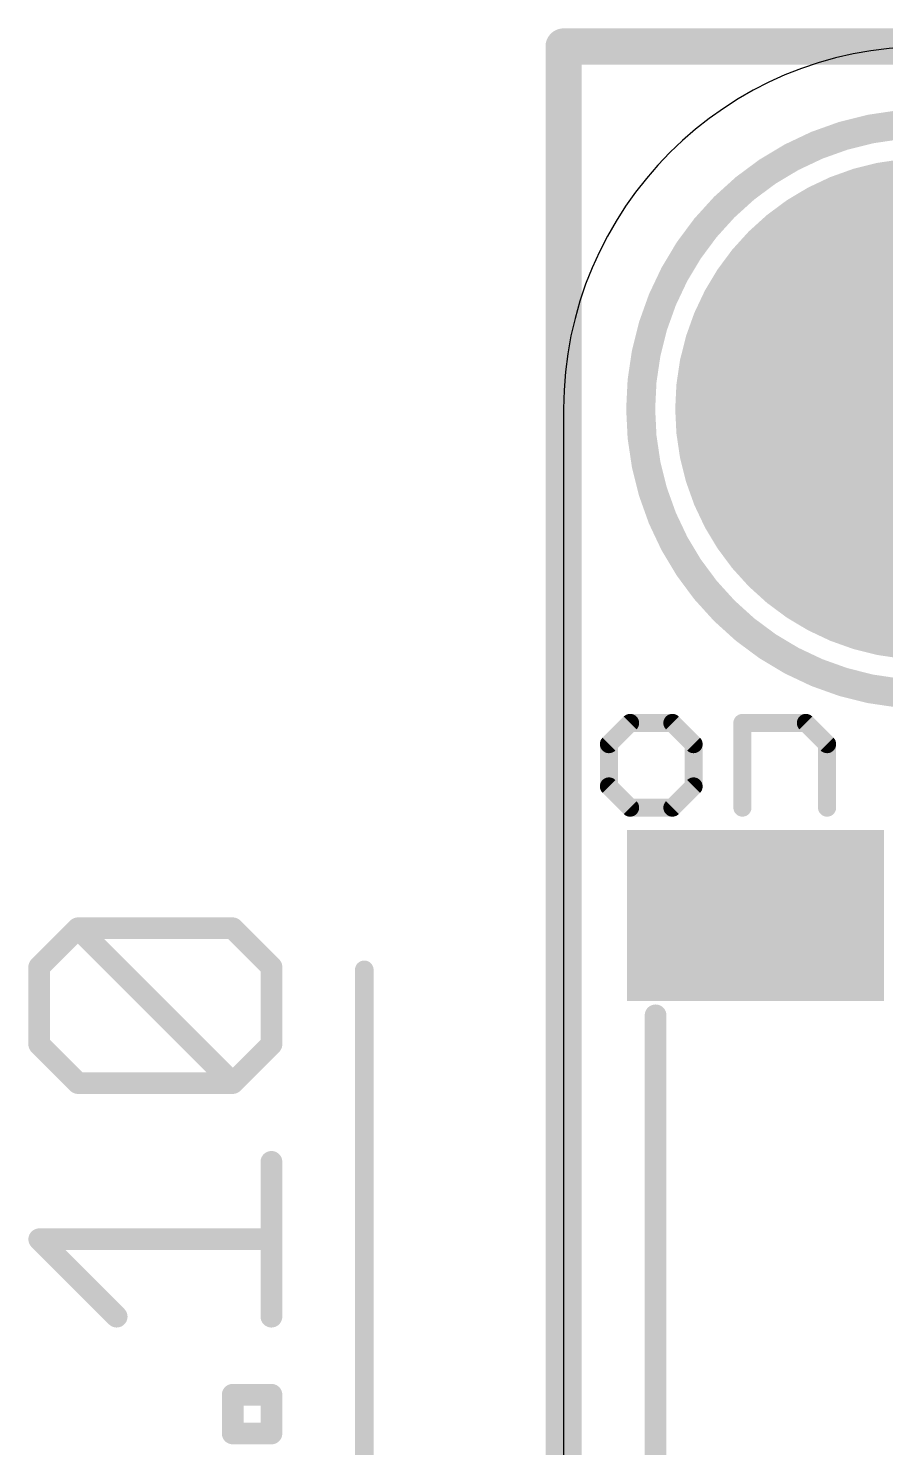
# Model space of a CAD drawing. Extents: x -3.8 to 34.1, y -8.2 to 17.9.
# Drawn here: x -3.75 to 2.26, y 7.96 to 17.91 of the extents above; entities that cross this region are included whole.
import ezdxf

# ---------------------------------------------------------------- set-up
doc = ezdxf.new("R2010")
doc.units = 0
for name, color, linetype in [('1', 12, 'CONTINUOUS'), ('16', 132, 'CONTINUOUS'), ('17', 110, 'CONTINUOUS'), ('20', 53, 'CONTINUOUS'), ('21', 53, 'CONTINUOUS'), ('47', 253, 'CONTINUOUS')]:
    doc.layers.add(name, color=color, linetype=linetype)

# ---------------------------------------------------------------- blocks, each defined once
blk = doc.blocks.new('RECT')
blk.add_solid([(-0.5, -0.5), (0.5, -0.5), (-0.5, 0.5), (0.5, 0.5)])
blk = doc.blocks.new('ROUNDP')
at = {"const_width": 0.5}
blk.add_lwpolyline([(0, -0.25, 1), (0, 0.25, 1), (0, -0.25)], format="xyb", dxfattribs=at)

msp = doc.modelspace()

# ---------------------------------------------------------------- linework, layer by layer
at = {"layer": '1', "const_width": 0.254}
for points in [[(0, 17.78), (25.4, 17.78)], [(0, 0), (0, 17.78)]]:
    msp.add_lwpolyline(points, dxfattribs=at)
at = {"layer": '1', "const_width": 0.127}
for points in [[(0, 17.8435, 1), (0, 17.7165)], [(0.0635, 17.78, 1), (-0.0635, 17.78)]]:
    msp.add_lwpolyline(points, format="xyb", dxfattribs=at)
at = {"layer": '16', "const_width": 0.254}
for points in [[(0, 17.78), (25.4, 17.78)], [(0, 0), (0, 17.78)]]:
    msp.add_lwpolyline(points, dxfattribs=at)
at = {"layer": '16', "const_width": 0.127}
for points in [[(0, 17.8435, 1), (0, 17.7165)], [(0.0635, 17.78, 1), (-0.0635, 17.78)]]:
    msp.add_lwpolyline(points, format="xyb", dxfattribs=at)
at = {"layer": '20'}
msp.add_line((0, 15.24), (0, 2.54), dxfattribs=at)
msp.add_arc((2.54, 15.24), 2.54, 90, 180, dxfattribs=at)
at = {"layer": '21'}
for points, const_width in [([(2.54, 13.24, 1), (2.54, 17.24, 1), (2.54, 13.24)], 0.2032), ([(0.4658, 13.0709, 1), (0.4658, 13.0074)], 0.0635), ([(0.4882, 13.0167, 1), (0.4433, 13.0616)], 0.0635), ([(0.7848, 13.0616, 1), (0.7399, 13.0167)], 0.0635), ([(0.7624, 13.0074, 1), (0.7624, 13.0709)], 0.0635), ([(1.253, 13.0709, 1), (1.253, 13.0074)], 0.0635), ([(1.2848, 13.0392, 1), (1.2213, 13.0392)], 0.0635), ([(1.7203, 13.0616, 1), (1.6754, 13.0167)], 0.0635), ([(1.6979, 13.0074, 1), (1.6979, 13.0709)], 0.0635), ([(0.3493, 12.8909, 1), (0.2858, 12.8909)], 0.0635), ([(0.295, 12.9133, 1), (0.34, 12.8684)], 0.0635), ([(0.9424, 12.8909, 1), (0.8789, 12.8909)], 0.0635), ([(0.8882, 12.8684, 1), (0.9331, 12.9133)], 0.0635), ([(1.8779, 12.8909, 1), (1.8144, 12.8909)], 0.0635), ([(1.8237, 12.8684, 1), (1.8686, 12.9133)], 0.0635), ([(0.34, 12.6167, 1), (0.295, 12.5718)], 0.0635), ([(0.9331, 12.5718, 1), (0.8882, 12.6167)], 0.0635), ([(0.2858, 12.5943, 1), (0.3493, 12.5943)], 0.0635), ([(0.8789, 12.5943, 1), (0.9424, 12.5943)], 0.0635), ([(0.4658, 12.4778, 1), (0.4658, 12.4142)], 0.0635), ([(0.4433, 12.4235, 1), (0.4882, 12.4685)], 0.0635), ([(0.7399, 12.4685, 1), (0.7848, 12.4235)], 0.0635), ([(0.7624, 12.4142, 1), (0.7624, 12.4778)], 0.0635), ([(1.2213, 12.446, 1), (1.2848, 12.446)], 0.0635), ([(1.8144, 12.446, 1), (1.8779, 12.446)], 0.0635), ([(0.6826, 10.99, 1), (0.6064, 10.99)], 0.0762)]:
    msp.add_lwpolyline(points, format="xyb", dxfattribs=dict(at, const_width=const_width))
for points, const_width in [([(0.4658, 13.0392), (0.3175, 12.8909)], 0.127), ([(0.7624, 13.0392), (0.4658, 13.0392)], 0.127), ([(0.9107, 12.8909), (0.7624, 13.0392)], 0.127), ([(1.253, 12.446), (1.253, 13.0392)], 0.127), ([(1.253, 13.0392), (1.6979, 13.0392)], 0.127), ([(1.6979, 13.0392), (1.8462, 12.8909)], 0.127), ([(0.3175, 12.8909), (0.3175, 12.5943)], 0.127), ([(0.9107, 12.5943), (0.9107, 12.8909)], 0.127), ([(1.8462, 12.8909), (1.8462, 12.446)], 0.127), ([(0.3175, 12.5943), (0.4658, 12.446)], 0.127), ([(0.7624, 12.446), (0.9107, 12.5943)], 0.127), ([(0.4658, 12.446), (0.7624, 12.446)], 0.127), ([(0.6445, 10.99), (0.6445, 6.79)], 0.1524)]:
    msp.add_lwpolyline(points, dxfattribs=dict(at, const_width=const_width))
at = {"layer": '47'}
for points, const_width in [([(-3.6747, 11.3291), (-3.4035, 11.6003)], 0.1524), ([(-3.4035, 11.6003), (-2.3189, 11.6003)], 0.1524), ([(-2.3189, 10.5156), (-3.4035, 11.6003)], 0.1524), ([(-2.3189, 11.6003), (-2.0477, 11.3291)], 0.1524), ([(-3.6747, 10.7868), (-3.6747, 11.3291)], 0.1524), ([(-2.0477, 11.3291), (-2.0477, 10.7868)], 0.1524), ([(-1.397, 3.8115), (-1.397, 11.3093)], 0.13), ([(-3.4035, 10.5156), (-3.6747, 10.7868)], 0.1524), ([(-2.0477, 10.7868), (-2.3189, 10.5156)], 0.1524), ([(-2.3189, 10.5156), (-3.4035, 10.5156)], 0.1524), ([(-2.0477, 8.8784), (-2.0477, 9.9631)], 0.1524), ([(-3.1324, 8.8784), (-3.6747, 9.4208)], 0.1524), ([(-3.6747, 9.4208), (-2.0477, 9.4208)], 0.1524), ([(-2.3189, 8.0599), (-2.3189, 8.331)], 0.1524), ([(-2.3189, 8.331), (-2.0477, 8.331)], 0.1524), ([(-2.0477, 8.331), (-2.0477, 8.0599)], 0.1524), ([(-2.0477, 8.0599), (-2.3189, 8.0599)], 0.1524)]:
    msp.add_lwpolyline(points, dxfattribs=dict(at, const_width=const_width))
for points, const_width in [([(-3.3766, 11.6272, 1), (-3.4305, 11.5733)], 0.0762), ([(-3.4035, 11.6384, 1), (-3.4035, 11.5622)], 0.0762), ([(-3.3766, 11.5733, 1), (-3.4305, 11.6272)], 0.0762), ([(-2.2919, 11.6272, 1), (-2.3458, 11.5733)], 0.0762), ([(-2.3189, 11.5622, 1), (-2.3189, 11.6384)], 0.0762), ([(-3.6366, 11.3291, 1), (-3.7128, 11.3291)], 0.0762), ([(-3.7016, 11.356, 1), (-3.6477, 11.3021)], 0.0762), ([(-2.0096, 11.3291, 1), (-2.0858, 11.3291)], 0.0762), ([(-2.0746, 11.3021, 1), (-2.0208, 11.356)], 0.0762), ([(-1.3645, 11.3093, 1), (-1.4295, 11.3093)], 0.065), ([(-3.6477, 10.8137, 1), (-3.7016, 10.7598)], 0.0762), ([(-2.0208, 10.7598, 1), (-2.0746, 10.8137)], 0.0762), ([(-3.7128, 10.7868, 1), (-3.6366, 10.7868)], 0.0762), ([(-2.0858, 10.7868, 1), (-2.0096, 10.7868)], 0.0762), ([(-3.4035, 10.5537, 1), (-3.4035, 10.4775)], 0.0762), ([(-3.4305, 10.4886, 1), (-3.3766, 10.5425)], 0.0762), ([(-2.3458, 10.5425, 1), (-2.2919, 10.4886)], 0.0762), ([(-2.3458, 10.4886, 1), (-2.2919, 10.5425)], 0.0762), ([(-2.3189, 10.4775, 1), (-2.3189, 10.5537)], 0.0762), ([(-2.0096, 9.9631, 1), (-2.0858, 9.9631)], 0.0762), ([(-3.6477, 9.4477, 1), (-3.7016, 9.3938)], 0.0762), ([(-3.6747, 9.4589, 1), (-3.6747, 9.3827)], 0.0762), ([(-2.0477, 9.3827, 1), (-2.0477, 9.4589)], 0.0762), ([(-3.1593, 8.8515, 1), (-3.1054, 8.9054)], 0.0762), ([(-2.0858, 8.8784, 1), (-2.0096, 8.8784)], 0.0762), ([(-2.2808, 8.331, 1), (-2.357, 8.331)], 0.0762), ([(-2.3189, 8.3691, 1), (-2.3189, 8.2929)], 0.0762), ([(-2.0096, 8.331, 1), (-2.0858, 8.331)], 0.0762), ([(-2.0477, 8.2929, 1), (-2.0477, 8.3691)], 0.0762), ([(-2.3189, 8.098, 1), (-2.3189, 8.0218)], 0.0762), ([(-2.357, 8.0599, 1), (-2.2808, 8.0599)], 0.0762), ([(-2.0858, 8.0599, 1), (-2.0096, 8.0599)], 0.0762), ([(-2.0477, 8.0218, 1), (-2.0477, 8.098)], 0.0762)]:
    msp.add_lwpolyline(points, format="xyb", dxfattribs=dict(at, const_width=const_width))

# ---------------------------------------------------------------- block references
at = {"layer": '1', "xscale": 1.8, "yscale": 1.2}
msp.add_blockref('RECT', (1.3445, 11.69), dxfattribs=at)
at = {"layer": '17', "xscale": 3.516, "yscale": 3.516}
msp.add_blockref('ROUNDP', (2.54, 15.24), dxfattribs=at)
msp.add_blockref('ROUNDP', (2.54, 15.24), dxfattribs=at)

doc.saveas('drawing.dxf')
